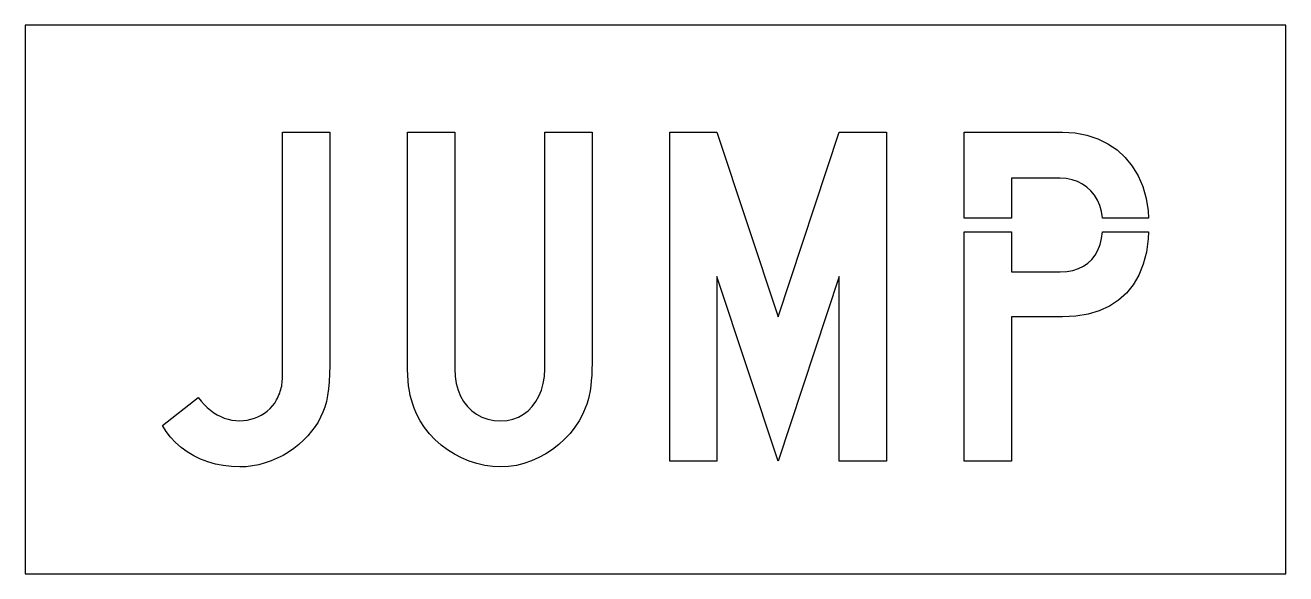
# Model space of a CAD drawing. Extents: x 0 to 46, y 0 to 20.
import ezdxf

# ---------------------------------------------------------------- set-up
doc = ezdxf.new("R2010")
doc.units = 0
doc.layers.add('CUT', color=7, linetype='Continuous')
doc.layers.add('OUTSIDE', color=1, linetype='Continuous')

msp = doc.modelspace()

# ---------------------------------------------------------------- linework, layer by layer
at = {"layer": 'CUT'}
for points in [[(11.0686, 6.7426), (11.035, 6.5038), (10.9894, 6.283), (10.9318, 6.079), (10.8634, 5.887), (10.7806, 5.707), (10.6846, 5.533), (10.5754, 5.365), (10.4506, 5.1982), (10.3114, 5.0314), (10.1566, 4.867), (9.9874, 4.7134), (9.805, 4.5694), (9.6106, 4.4374), (9.4078, 4.3174), (9.1954, 4.2106), (8.9758, 4.117), (8.7514, 4.039), (8.5234, 3.9778), (8.2918, 3.9322), (8.059, 3.9034), (7.8274, 3.895), (7.525, 3.907), (7.2286, 3.943), (6.9418, 4.0006), (6.6658, 4.0822), (6.3994, 4.183), (6.1486, 4.3054), (5.911, 4.4458), (5.6902, 4.6054), (5.4886, 4.783), (5.305, 4.9762), (5.1442, 5.1862), (5.0062, 5.4106), (6.3118, 6.421), (6.4186, 6.289), (6.529, 6.1678), (6.643, 6.0586), (6.7606, 5.959), (6.8818, 5.8714), (7.0054, 5.7946), (7.1338, 5.7286), (7.2658, 5.6758), (7.4002, 5.6338), (7.5394, 5.6026), (7.681, 5.5846), (7.8274, 5.5786), (7.9642, 5.5846), (8.0998, 5.6026), (8.233, 5.6314), (8.3638, 5.6722), (8.4898, 5.7226), (8.611, 5.7838), (8.7262, 5.8546), (8.8342, 5.9338), (8.9338, 6.0226), (9.025, 6.1198), (9.1054, 6.2242), (9.1738, 6.337), (9.205, 6.3994), (9.2338, 6.463), (9.2602, 6.5266), (9.2854, 6.589), (9.307, 6.6526), (9.3274, 6.715), (9.3442, 6.7786), (9.3586, 6.8422), (9.3694, 6.9046), (9.3778, 6.9682), (9.3826, 7.0318), (9.385, 7.0942), (9.385, 16.105), (11.1118, 16.105), (11.1118, 7.5994), (11.107, 7.2874), (11.0926, 7.003)], [(20.6582, 7.0354), (20.6378, 6.8482), (20.6114, 6.6718), (20.5778, 6.505), (20.537, 6.3454), (20.4902, 6.1894), (20.435, 6.0382), (20.3714, 5.887), (20.2994, 5.7346), (20.2202, 5.5786), (20.0618, 5.3422), (19.8818, 5.1178), (19.6838, 4.9066), (19.4678, 4.7122), (19.2374, 4.5334), (18.9938, 4.3738), (18.7382, 4.2334), (18.473, 4.1158), (18.2006, 4.021), (17.9222, 3.9514), (17.6402, 3.9094), (17.357, 3.895), (17.0618, 3.9082), (16.7702, 3.949), (16.4822, 4.015), (16.2002, 4.1062), (15.9254, 4.2214), (15.6626, 4.3582), (15.4106, 4.5154), (15.173, 4.693), (14.9534, 4.8898), (14.7506, 5.1034), (14.5682, 5.3338), (14.4098, 5.5786), (14.3294, 5.7346), (14.2586, 5.887), (14.195, 6.0382), (14.1398, 6.1894), (14.0918, 6.3454), (14.051, 6.505), (14.0186, 6.6718), (13.991, 6.8482), (13.9718, 7.0354), (13.9574, 7.2358), (13.949, 7.4506), (13.9466, 7.6834), (13.9466, 16.105), (15.6722, 16.105), (15.6722, 7.4734), (15.6866, 7.1974), (15.7274, 6.9382), (15.7934, 6.6982), (15.8846, 6.4774), (15.9986, 6.277), (16.1354, 6.0994), (16.2938, 5.9458), (16.4714, 5.8174), (16.667, 5.7154), (16.8806, 5.6398), (17.111, 5.5942), (17.357, 5.5786), (17.5826, 5.5942), (17.7974, 5.6398), (17.9978, 5.7154), (18.1838, 5.8174), (18.353, 5.9458), (18.5042, 6.0994), (18.6362, 6.277), (18.7478, 6.4774), (18.8366, 6.6982), (18.9026, 6.9382), (18.9434, 7.1974), (18.9566, 7.4734), (18.9566, 16.105), (20.6834, 16.105), (20.6834, 7.6834), (20.681, 7.4506), (20.6726, 7.2358)], [(25.2438, 10.8418), (25.2438, 4.105), (23.5182, 4.105), (23.5182, 16.105), (25.2438, 16.105), (27.4758, 9.3682), (29.7078, 16.105), (31.4334, 16.105), (31.4334, 4.105), (29.7078, 4.105), (29.7078, 10.8418), (27.4758, 4.105)], [(39.1234, 13.6222), (39.0166, 13.7998), (38.8906, 13.9582), (38.7442, 14.0938), (38.5798, 14.209), (38.3986, 14.3002), (38.2006, 14.3662), (37.9894, 14.407), (37.7638, 14.4202), (35.995, 14.4202), (35.995, 12.966), (34.2694, 12.966), (34.2694, 16.105), (37.8478, 16.105), (38.3086, 16.0774), (38.7394, 15.9958), (39.1402, 15.8626), (39.5086, 15.6814), (39.8422, 15.4522), (40.1374, 15.1786), (40.3942, 14.863), (40.6078, 14.5078), (40.7794, 14.1154), (40.903, 13.6882), (40.9798, 13.2274), (40.9938, 12.966), (39.309, 12.966), (39.3082, 12.9814), (39.271, 13.2118), (39.2086, 13.4266)], [(40.1854, 10.231), (39.895, 9.9706), (39.565, 9.7546), (39.1942, 9.5866), (38.7838, 9.4654), (38.335, 9.3922), (37.8478, 9.3682), (35.995, 9.3682), (35.995, 4.105), (34.2694, 4.105), (34.2694, 12.464), (35.995, 12.464), (35.995, 11.0098), (37.7638, 11.0098), (38.0062, 11.023), (38.2306, 11.0626), (38.4334, 11.1262), (38.617, 11.215), (38.7802, 11.3266), (38.9218, 11.4634), (39.043, 11.6218), (39.1426, 11.803), (39.2206, 12.0046), (39.277, 12.229), (39.3094, 12.464), (40.9938, 12.464), (40.9822, 12.2098), (40.9126, 11.7274), (40.7962, 11.287), (40.6366, 10.8898), (40.4326, 10.5382)]]:
    msp.add_lwpolyline(points, close=True, dxfattribs=at)
at = {"layer": 'OUTSIDE'}
msp.add_lwpolyline([(0, 0), (46, 0), (46, 20), (0, 20)], close=True, dxfattribs=at)

doc.saveas('drawing.dxf')
